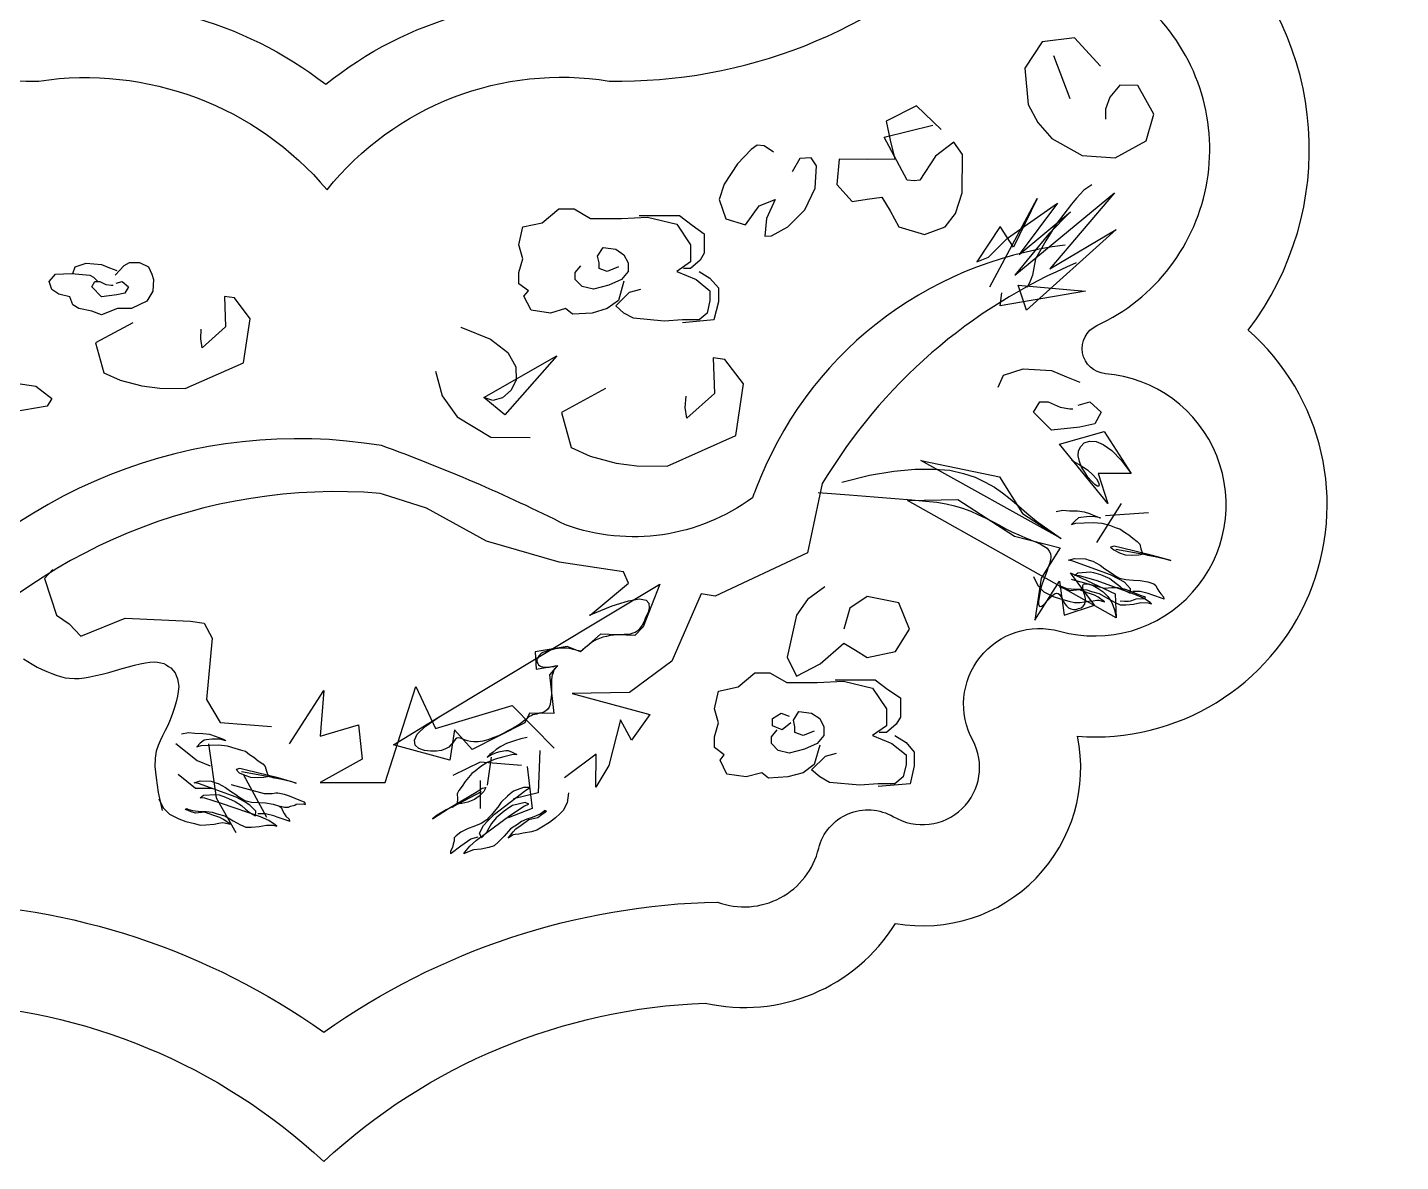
# Model space of a CAD drawing. Header units: metres. Extents: x 7906.1 to 7973.8, y 647.2 to 746.6.
# Drawn here: x 7932.62 to 7966.58, y 647.18 to 675.24 of the extents above; entities that cross this region are included whole.
import ezdxf

# ---------------------------------------------------------------- set-up
doc = ezdxf.new("R2010")
doc.units = ezdxf.units.M
for name, color, linetype in [('3', 3, 'Continuous'), ('4', 4, 'Continuous'), ('7', 7, 'Continuous')]:
    doc.layers.add(name, color=color, linetype=linetype)

msp = doc.modelspace()

# ---------------------------------------------------------------- linework, layer by layer
for points in [[(7947.37, 668.96), (7947.24, 668.48), (7946.96, 668.28), (7946.59, 668.17), (7946.1, 668.14), (7945.93, 668.28), (7945.56, 668.17), (7945.08, 668.24), (7944.9, 668.59), (7945.01, 668.72), (7944.77, 668.89), (7944.77, 669.17), (7944.87, 669.51), (7944.77, 669.86), (7944.87, 670.3), (7945.35, 670.4), (7945.76, 670.75), (7946.14, 670.75), (7946.55, 670.51), (7947.31, 670.51), (7947.96, 670.54), (7948.68, 670.37), (7949.02, 669.86), (7949.02, 669.44), (7948.68, 669.2), (7949.16, 669), (7949.5, 668.72), (7949.5, 668.48), (7949.43, 668.17), (7949.23, 668), (7948.82, 668), (7948.37, 667.97), (7947.61, 668.04), (7947.37, 668.17), (7947.17, 668.35), (7947.51, 668.69), (7947.79, 668.76)], [(7947.75, 670.58), (7948.75, 670.58), (7949.06, 670.34), (7949.36, 670.13), (7949.36, 669.86), (7949.36, 669.65), (7949.26, 669.48), (7949.02, 669.27), (7948.85, 669.27)], [(7947.24, 669.31), (7946.96, 669.2), (7946.76, 669.27), (7946.76, 669.41), (7946.72, 669.58), (7946.86, 669.79), (7947.17, 669.75), (7947.37, 669.61), (7947.48, 669.41), (7947.48, 669.2), (7947.31, 669), (7947, 668.86), (7946.62, 668.76), (7946.34, 668.83), (7946.17, 669), (7946.17, 669.17), (7946.31, 669.34)], [(7934.79, 669.11), (7935.01, 669.35), (7935.14, 669.42), (7935.39, 669.42), (7935.61, 669.31), (7935.7, 669.13), (7935.74, 669), (7935.72, 668.71), (7935.57, 668.46), (7935.19, 668.28), (7934.85, 668.28), (7934.45, 668.13), (7934.21, 668.22), (7933.89, 668.28), (7933.74, 668.37), (7933.67, 668.57), (7933.4, 668.64), (7933.22, 668.75), (7933.16, 668.95), (7933.31, 669.13), (7933.71, 669.15), (7934.16, 669.11), (7934.25, 669.06), (7934.36, 668.95)], [(7934.79, 669.11), (7935.01, 669.35), (7935.14, 669.42), (7935.39, 669.42), (7935.61, 669.31), (7935.7, 669.13), (7935.74, 669), (7935.72, 668.71), (7935.57, 668.46), (7935.19, 668.28), (7934.85, 668.28), (7934.45, 668.13), (7934.21, 668.22), (7933.89, 668.28), (7933.74, 668.37), (7933.67, 668.57), (7933.4, 668.64), (7933.22, 668.75), (7933.16, 668.95), (7933.31, 669.13), (7933.71, 669.15), (7934.16, 669.11), (7934.25, 669.06), (7934.36, 668.95)], [(7933.74, 669.15), (7933.8, 669.31), (7934.07, 669.4), (7934.45, 669.37), (7934.65, 669.29), (7934.83, 669.22)], [(7933.74, 669.15), (7933.8, 669.31), (7934.07, 669.4), (7934.45, 669.37), (7934.65, 669.29), (7934.83, 669.22)], [(7949.23, 669.2), (7949.5, 669.03), (7949.71, 668.79), (7949.71, 668.45), (7949.6, 668), (7948.82, 667.93)], [(7934.81, 668.91), (7934.96, 668.95), (7935.12, 668.82), (7935.03, 668.66), (7934.83, 668.62), (7934.45, 668.57), (7934.21, 668.82), (7934.29, 668.95), (7934.41, 668.95), (7934.56, 668.88), (7934.7, 668.86), (7934.74, 668.86)], [(7934.81, 668.91), (7934.96, 668.95), (7935.12, 668.82), (7935.03, 668.66), (7934.83, 668.62), (7934.45, 668.57), (7934.21, 668.82), (7934.29, 668.95), (7934.41, 668.95), (7934.56, 668.88), (7934.7, 668.86), (7934.74, 668.86)], [(7956.63, 666.34), (7956.76, 666.63), (7957.25, 666.79), (7957.95, 666.75), (7958.32, 666.59), (7958.65, 666.46)], [(7958.61, 665.89), (7958.9, 665.97), (7959.18, 665.72), (7959.02, 665.43), (7958.65, 665.35), (7957.95, 665.27), (7957.5, 665.72), (7957.66, 665.97), (7957.87, 665.97), (7958.16, 665.84), (7958.4, 665.8), (7958.48, 665.8)], [(7952.22, 657.48), (7952.08, 657), (7951.81, 656.8), (7951.43, 656.7), (7950.95, 656.66), (7950.78, 656.8), (7950.4, 656.7), (7949.92, 656.76), (7949.75, 657.11), (7949.85, 657.24), (7949.61, 657.42), (7949.61, 657.69), (7949.71, 658.03), (7949.61, 658.38), (7949.71, 658.82), (7950.2, 658.92), (7950.61, 659.27), (7950.98, 659.27), (7951.4, 659.03), (7952.15, 659.03), (7952.8, 659.06), (7953.52, 658.89), (7953.87, 658.38), (7953.87, 657.96), (7953.52, 657.72), (7954, 657.52), (7954.35, 657.24), (7954.35, 657), (7954.28, 656.7), (7954.07, 656.52), (7953.66, 656.52), (7953.21, 656.49), (7952.46, 656.56), (7952.22, 656.7), (7952.01, 656.87), (7952.36, 657.21), (7952.63, 657.28)], [(7952.6, 659.1), (7953.59, 659.1), (7953.9, 658.86), (7954.21, 658.65), (7954.21, 658.38), (7954.21, 658.17), (7954.11, 658), (7953.87, 657.79), (7953.69, 657.79)], [(7952.08, 657.83), (7951.81, 657.72), (7951.6, 657.79), (7951.6, 657.93), (7951.57, 658.1), (7951.7, 658.31), (7952.01, 658.27), (7952.22, 658.14), (7952.32, 657.93), (7952.32, 657.72), (7952.15, 657.52), (7951.84, 657.38), (7951.46, 657.28), (7951.19, 657.35), (7951.02, 657.52), (7951.02, 657.69), (7951.16, 657.86)], [(7951.5, 658.03), (7951.29, 657.86), (7951.05, 657.96), (7951.05, 658.14), (7951.26, 658.27), (7951.46, 658.2)], [(7954.07, 657.72), (7954.35, 657.55), (7954.55, 657.31), (7954.55, 656.97), (7954.45, 656.52), (7953.66, 656.46)]]:
    msp.add_lwpolyline(points)
at = {"layer": '3'}
for points in [[(7959.16, 674.28), (7958.52, 674.98), (7957.72, 674.88), (7957.29, 674.23), (7957.37, 673.33), (7957.61, 672.88), (7957.96, 672.49), (7958.71, 672.07), (7959.52, 672.01), (7960.29, 672.43), (7960.48, 673.09), (7960.08, 673.8), (7959.64, 673.81), (7959.39, 673.51), (7959.28, 673.21), (7959.28, 673.09), (7959.28, 672.97)], [(7958, 674.54), (7958.4, 673.48)], [(7955.22, 672.71), (7954.61, 673.3), (7953.86, 672.92), (7953.96, 672.45), (7954.07, 671.98), (7953.39, 671.97), (7952.7, 671.98), (7952.64, 671.35), (7953.02, 670.93), (7953.39, 670.99), (7953.75, 671.04), (7953.96, 670.7), (7954.17, 670.3), (7954.81, 670.11), (7955.32, 670.3), (7955.57, 670.63), (7955.74, 671.14), (7955.75, 672.09), (7955.53, 672.4), (7955.08, 672.05), (7954.69, 671.46), (7954.55, 671.44), (7954.38, 671.46), (7953.81, 672.52), (7955.01, 672.82)], [(7951.07, 672.15), (7950.84, 672.31), (7950.67, 672.32), (7950.52, 672.22), (7950.18, 671.86), (7949.85, 671.36), (7949.73, 670.98), (7949.89, 670.5), (7950.38, 670.35), (7950.72, 670.82), (7951.11, 670.98), (7950.9, 670.51), (7950.86, 670.07), (7951.02, 670.08), (7951.43, 670.3), (7951.85, 670.72), (7952.1, 671.26), (7952.14, 671.81), (7952, 672.01), (7951.72, 671.99), (7951.53, 671.66)], [(7956.42, 668.82), (7957.59, 671), (7957.01, 669.8), (7956.68, 670.31), (7956.1, 669.44), (7956.39, 669.55), (7956.86, 670.02), (7958.1, 670.89), (7957.15, 669.62), (7958.42, 670.67), (7957.88, 670.13), (7957.04, 669.11), (7959.51, 671.14), (7957.91, 669.26), (7959.55, 670.24), (7957.33, 668.24), (7957.12, 668.86), (7958.79, 668.71), (7956.68, 668.35), (7956.72, 668.67)], [(7958.95, 671.34), (7958.75, 671.21), (7958.75, 671.21), (7958.57, 671.01), (7958.44, 670.86), (7958.06, 670.37), (7957.81, 669.96), (7957.55, 669.51), (7957.51, 669.29), (7957.48, 669.11), (7957.42, 668.96), (7957.37, 668.85), (7957.34, 668.81)], [(7935.23, 667.93), (7934.3, 667.43), (7934.51, 666.69), (7934.91, 666.51), (7935.45, 666.37), (7935.89, 666.31), (7936.52, 666.3), (7937.96, 666.94), (7938.13, 668.03), (7937.74, 668.55), (7937.49, 668.58), (7937.52, 667.83), (7936.94, 667.31), (7936.91, 667.53), (7936.92, 667.77)], [(7943.34, 667.82), (7943.34, 667.82), (7944.07, 667.52), (7944.5, 667.19), (7944.7, 666.84), (7944.71, 666.52), (7944.58, 666.26), (7944.37, 666.07), (7944.13, 666.01), (7943.91, 666.08), (7945.71, 667.11), (7944.43, 665.65), (7943.91, 666.08)], [(7946.92, 666.3), (7945.83, 665.71), (7946.07, 664.84), (7946.54, 664.63), (7947.18, 664.46), (7947.69, 664.39), (7948.44, 664.38), (7950.14, 665.14), (7950.33, 666.42), (7949.87, 667.02), (7949.58, 667.06), (7949.61, 666.18), (7948.93, 665.57), (7948.89, 665.83), (7948.91, 666.11)], [(7942.71, 666.73), (7942.88, 666.12), (7943.25, 665.6), (7944.08, 665.1), (7945.05, 665.09)], [(7931.56, 666.55), (7932.83, 666.36), (7933.22, 666.06), (7933.11, 665.87), (7932.24, 665.72)], [(7958.44, 664.53), (7958.44, 664.53), (7958.66, 664.41), (7958.84, 664.29), (7958.97, 664.17), (7959.06, 664.07), (7959.11, 663.98), (7959.13, 663.92), (7959.12, 663.89), (7959.08, 663.89), (7959.02, 663.93), (7958.94, 664.01), (7958.85, 664.11), (7958.77, 664.23), (7958.69, 664.36), (7958.64, 664.5), (7958.61, 664.64), (7958.62, 664.76), (7958.67, 664.87), (7958.76, 664.96), (7958.89, 665), (7959.05, 664.99), (7959.23, 664.92), (7959.44, 664.77), (7959.67, 664.53), (7959.92, 664.2), (7959.1, 664.2), (7959.34, 663.46), (7958.15, 664.93), (7959.25, 665.24), (7959.92, 664.2)], [(7952.76, 663.99), (7952.76, 663.99), (7953.45, 664.16), (7954.05, 664.26), (7954.58, 664.31), (7955.04, 664.31), (7955.43, 664.28), (7955.77, 664.2), (7956.06, 664.11), (7956.31, 663.99), (7956.54, 663.86), (7956.74, 663.72), (7956.93, 663.57), (7957.13, 663.4), (7957.34, 663.22), (7957.58, 663.02), (7957.86, 662.82), (7958.19, 662.59), (7954.72, 664.52), (7956.66, 664.12), (7957.23, 663.21), (7958.19, 662.59)], [(7952.18, 663.73), (7952.18, 663.73), (7952.94, 663.67), (7953.56, 663.62), (7954.07, 663.58), (7954.49, 663.55), (7954.83, 663.52), (7955.11, 663.49), (7955.34, 663.45), (7955.55, 663.4), (7955.75, 663.34), (7955.95, 663.27), (7956.13, 663.19), (7956.31, 663.1), (7956.49, 663.01), (7956.66, 662.92), (7956.82, 662.83), (7956.98, 662.75), (7957.14, 662.68), (7957.29, 662.62), (7957.43, 662.56), (7957.55, 662.51), (7957.67, 662.46), (7957.76, 662.4), (7957.84, 662.35), (7957.89, 662.28), (7957.92, 662.22), (7957.93, 662.14), (7957.92, 662.06), (7957.9, 661.97), (7957.87, 661.88), (7957.83, 661.78), (7957.79, 661.67), (7957.75, 661.56), (7957.71, 661.45), (7957.68, 661.34), (7957.66, 661.23), (7957.64, 661.13), (7957.63, 661.04), (7957.63, 660.97), (7957.64, 660.93), (7957.67, 660.91), (7957.7, 660.92), (7957.75, 660.95), (7957.8, 661), (7957.85, 661.06), (7957.91, 661.12), (7957.97, 661.18), (7958.02, 661.22), (7958.07, 661.24), (7958.11, 661.23), (7958.15, 661.21), (7958.18, 661.16), (7958.21, 661.11), (7958.24, 661.04), (7958.28, 660.98), (7958.32, 660.93), (7958.37, 660.88), (7958.43, 660.85), (7958.49, 660.84), (7958.56, 660.84), (7958.62, 660.86), (7958.68, 660.88), (7958.73, 660.92), (7958.77, 660.97), (7958.78, 661.03), (7958.79, 661.1), (7958.77, 661.18), (7958.75, 661.25), (7958.73, 661.32), (7958.72, 661.38), (7958.72, 661.43), (7958.74, 661.46), (7958.79, 661.47), (7958.87, 661.46), (7958.98, 661.43), (7959.1, 661.36), (7959.23, 661.27), (7959.34, 661.16), (7959.44, 661.01), (7959.51, 660.83), (7959.55, 660.63), (7954.39, 663.53), (7955.63, 663.56), (7957.03, 662.65), (7958.16, 662.36), (7957.69, 661.61), (7957.54, 660.57), (7958.15, 661.54), (7958.26, 660.7), (7959.01, 660.94), (7958.42, 661.74), (7959.52, 661.22), (7959.55, 660.63)], [(7958.06, 663.26), (7958.23, 663.29), (7958.39, 663.28), (7958.59, 663.28), (7958.76, 663.25), (7958.89, 663.21), (7958.98, 663.17), (7959.07, 663.14), (7959.14, 663.1), (7959.16, 663.1), (7959.02, 663.13), (7958.9, 663.14), (7958.81, 663.13), (7958.67, 663.11), (7958.62, 663.1), (7958.53, 663.03), (7958.44, 662.94), (7958.44, 662.94), (7958.55, 662.97), (7958.76, 662.98), (7958.98, 662.99), (7959.19, 662.97), (7959.38, 662.92), (7959.55, 662.86), (7959.64, 662.83), (7959.75, 662.75), (7959.86, 662.68), (7959.96, 662.6), (7960.07, 662.52), (7960.13, 662.45), (7960.16, 662.34), (7960.2, 662.22), (7960.32, 662.18), (7960.51, 662.15), (7960.76, 662.09), (7960.9, 662.05), (7960.9, 662.05), (7960.45, 662.17), (7959.67, 662.36), (7959.5, 662.4), (7959.41, 662.38), (7959.49, 662.31), (7959.63, 662.24), (7959.77, 662.19), (7959.95, 662.18), (7960.11, 662.19), (7960.23, 662.21), (7960.34, 662.18), (7960.35, 662.17), (7960.32, 662.18), (7959.54, 662.32)], [(7959.67, 663.46), (7959.06, 662.49)], [(7959.28, 663.16), (7960.35, 663.24)], [(7957.5, 661.65), (7957.61, 661.43), (7957.76, 661.27), (7957.86, 661.22), (7957.99, 661.16), (7958.17, 661.1), (7958.38, 661.04), (7958.52, 661.01), (7958.66, 661.01), (7958.87, 661.04), (7958.98, 661.05), (7959.07, 661.07), (7959.12, 661.07), (7959.26, 661.03), (7959.26, 661.03), (7959.1, 661.14), (7959.01, 661.19), (7958.86, 661.24), (7958.64, 661.32), (7958.64, 661.32), (7958.41, 661.3), (7958.3, 661.34), (7958.18, 661.38), (7958.15, 661.39), (7958.19, 661.41), (7958.22, 661.4), (7958.33, 661.36), (7958.54, 661.34), (7958.68, 661.34), (7958.82, 661.32), (7958.94, 661.28), (7959.13, 661.23), (7959.34, 661.11), (7959.52, 661.01), (7959.65, 660.95), (7959.79, 660.95), (7959.98, 660.97), (7960.16, 661.01), (7960.33, 661), (7960.42, 660.98), (7960.39, 661.01), (7960.22, 661.12), (7960.01, 661.21), (7959.05, 661.55), (7958.64, 661.67), (7958.52, 661.68), (7958.6, 661.74), (7958.91, 661.77), (7958.99, 661.75), (7959.16, 661.7), (7959.39, 661.6), (7959.54, 661.49), (7959.64, 661.41), (7959.73, 661.32), (7959.89, 661.24), (7959.9, 661.35), (7959.75, 661.51), (7959.61, 661.59), (7959.41, 661.69), (7958.48, 662.03), (7958.37, 662.06), (7958.52, 662.1), (7958.79, 662.09), (7958.88, 662.06), (7958.97, 662.03), (7959.15, 661.93), (7959.27, 661.84), (7959.4, 661.76), (7959.48, 661.7), (7959.56, 661.65), (7959.63, 661.61), (7959.79, 661.58), (7959.98, 661.56), (7960.14, 661.55), (7960.33, 661.52), (7960.48, 661.47), (7960.53, 661.43), (7960.56, 661.36), (7960.6, 661.29), (7960.65, 661.22), (7960.72, 661.15), (7960.73, 661.09), (7960.72, 661.1), (7960.43, 661.2), (7960.34, 661.23), (7960.14, 661.28), (7959.96, 661.28)], [(7933.25, 661.83), (7933.04, 661.6), (7933.34, 660.7), (7933.65, 660.48), (7933.94, 660.18), (7935.04, 660.62), (7936.65, 660.55), (7936.99, 660.5), (7937.19, 660.13), (7937.05, 658.61), (7937.39, 658.04), (7938.66, 657.94)], [(7959.65, 661.05), (7959.75, 661.04), (7959.85, 661.04), (7959.91, 661.05), (7960, 661.08), (7960.04, 661.1), (7960.21, 661.11), (7960.26, 661.1), (7960.27, 661.13), (7960.25, 661.15), (7960.15, 661.18), (7959.87, 661.3), (7959.75, 661.34), (7959.58, 661.37), (7959.53, 661.37), (7959.44, 661.37), (7959.26, 661.36), (7958.47, 661.57), (7958.44, 661.58)], [(7946.52, 660.7), (7946.52, 660.7), (7947.08, 660.93), (7947.49, 661.05), (7947.76, 661.1), (7947.92, 661.07), (7947.99, 660.99), (7948, 660.88), (7947.97, 660.76), (7947.91, 660.64), (7947.87, 660.54), (7947.82, 660.45), (7947.78, 660.39), (7947.74, 660.34), (7947.7, 660.3), (7947.65, 660.27), (7947.59, 660.25), (7947.53, 660.23), (7947.46, 660.22), (7947.38, 660.22), (7947.3, 660.21), (7947.21, 660.21), (7947.12, 660.2), (7947.03, 660.19), (7946.94, 660.17), (7946.85, 660.15), (7946.77, 660.12), (7946.69, 660.09), (7946.62, 660.05), (7946.56, 660.01), (7946.51, 659.97), (7946.46, 659.93), (7946.41, 659.89), (7946.38, 659.86), (7946.35, 659.84), (7946.33, 659.82), (7946.31, 659.81), (7946.3, 659.8), (7946.29, 659.8), (7946.28, 659.8), (7946.26, 659.81), (7946.24, 659.81), (7946.22, 659.82), (7946.19, 659.83), (7946.16, 659.84), (7946.12, 659.85), (7946.07, 659.86), (7946.02, 659.87), (7945.96, 659.88), (7945.9, 659.88), (7945.82, 659.88), (7945.75, 659.87), (7945.67, 659.86), (7945.59, 659.84), (7945.51, 659.82), (7945.44, 659.8), (7945.37, 659.77), (7945.32, 659.74), (7945.28, 659.7), (7945.25, 659.66), (7945.23, 659.62), (7945.22, 659.58), (7945.22, 659.54), (7945.24, 659.5), (7945.26, 659.47), (7945.29, 659.44), (7945.33, 659.43), (7945.37, 659.42), (7945.42, 659.41), (7945.47, 659.41), (7945.52, 659.41), (7945.56, 659.42), (7945.61, 659.43), (7945.64, 659.43), (7945.67, 659.44), (7945.69, 659.44), (7945.71, 659.44), (7945.72, 659.44), (7945.72, 659.44), (7945.72, 659.43), (7945.71, 659.42), (7945.7, 659.41), (7945.68, 659.39), (7945.67, 659.37), (7945.65, 659.35), (7945.63, 659.31), (7945.62, 659.27), (7945.6, 659.23), (7945.59, 659.17), (7945.58, 659.1), (7945.58, 659.02), (7945.58, 658.93), (7945.58, 658.84), (7945.58, 658.75), (7945.57, 658.66), (7945.56, 658.57), (7945.55, 658.49), (7945.52, 658.42), (7945.49, 658.37), (7945.44, 658.33), (7945.39, 658.3), (7945.34, 658.28), (7945.28, 658.27), (7945.22, 658.25), (7945.17, 658.24), (7945.12, 658.23), (7945.08, 658.21), (7945.04, 658.19), (7945.01, 658.17), (7944.97, 658.13), (7944.92, 658.1), (7944.87, 658.06), (7944.81, 658.01), (7944.73, 657.96), (7944.63, 657.9), (7944.52, 657.84), (7944.39, 657.77), (7944.27, 657.71), (7944.13, 657.66), (7944.01, 657.61), (7943.88, 657.58), (7943.77, 657.56), (7943.66, 657.56), (7943.58, 657.57), (7943.5, 657.59), (7943.43, 657.61), (7943.37, 657.64), (7943.32, 657.65), (7943.28, 657.66), (7943.24, 657.65), (7943.21, 657.63), (7943.17, 657.59), (7943.14, 657.54), (7943.09, 657.49), (7943.04, 657.43), (7942.96, 657.39), (7942.86, 657.35), (7942.74, 657.33), (7942.59, 657.33), (7942.44, 657.35), (7942.3, 657.4), (7942.21, 657.48), (7942.19, 657.6), (7942.26, 657.75), (7942.46, 657.94), (7942.8, 658.18), (7948.26, 661.46), (7947.85, 660.41), (7947.64, 660.19), (7946.79, 660.23), (7946.3, 659.79), (7946.3, 659.79), (7945.97, 659.92), (7945.18, 659.79), (7945.2, 659.36), (7945.73, 659.45), (7945.73, 659.45), (7945.53, 659.22), (7945.64, 658.26), (7945.04, 658.27), (7944.92, 658.03), (7943.62, 657.37), (7943.18, 657.86), (7943.07, 657.11), (7941.67, 657.49), (7942.8, 658.18)], [(7952.34, 661.4), (7951.91, 661.08), (7951.64, 660.7), (7951.41, 659.66), (7951.64, 659.19), (7952.23, 659.49), (7952.81, 660), (7953.1, 659.83), (7953.39, 659.65), (7954.09, 659.8), (7954.44, 660.35), (7954.17, 661), (7953.39, 661.16), (7952.96, 660.87), (7952.81, 660.35)], [(7932.52, 659.62), (7932.63, 659.55), (7932.74, 659.48), (7932.86, 659.41), (7932.98, 659.35), (7933.1, 659.3), (7933.22, 659.25), (7933.33, 659.21), (7933.44, 659.18), (7933.55, 659.15), (7933.66, 659.14), (7933.78, 659.13), (7933.9, 659.13), (7934.03, 659.15), (7934.16, 659.17), (7934.31, 659.2), (7934.47, 659.24), (7934.63, 659.28), (7934.8, 659.33), (7934.96, 659.38), (7935.12, 659.42), (7935.27, 659.46), (7935.41, 659.49), (7935.54, 659.52), (7935.65, 659.53), (7935.75, 659.54), (7935.84, 659.53), (7935.92, 659.52), (7935.99, 659.5), (7936.05, 659.47), (7936.11, 659.43), (7936.17, 659.39), (7936.22, 659.33), (7936.27, 659.27), (7936.3, 659.2), (7936.33, 659.12), (7936.35, 659.03), (7936.36, 658.93), (7936.35, 658.81), (7936.33, 658.69), (7936.3, 658.55), (7936.26, 658.41), (7936.21, 658.26), (7936.15, 658.11), (7936.09, 657.97), (7936.03, 657.84), (7935.96, 657.71), (7935.9, 657.59), (7935.85, 657.47), (7935.8, 657.33), (7935.78, 657.16), (7935.77, 656.95), (7935.8, 656.67), (7935.85, 656.31), (7935.95, 655.86)], [(7939.1, 657.51), (7939.95, 658.83), (7939.86, 657.7), (7940.81, 657.98), (7940.9, 657.13), (7939.86, 656.56), (7941.47, 656.56), (7942.23, 658.93), (7942.71, 657.89), (7944.61, 658.46), (7945.65, 657.41)], [(7936.29, 657.52), (7936.82, 657.1), (7937.14, 656.97)], [(7936.43, 657.76), (7936.6, 657.79), (7936.76, 657.78), (7936.96, 657.77), (7937.12, 657.75), (7937.26, 657.7), (7937.35, 657.67), (7937.44, 657.64), (7937.51, 657.6), (7937.53, 657.59), (7937.38, 657.63), (7937.27, 657.63), (7937.18, 657.63), (7937.04, 657.61), (7936.99, 657.6), (7936.89, 657.53), (7936.81, 657.44), (7936.81, 657.44), (7936.92, 657.47), (7937.13, 657.48), (7937.35, 657.49), (7937.56, 657.46), (7937.75, 657.41), (7937.91, 657.36), (7938.01, 657.33), (7938.11, 657.25), (7938.22, 657.18), (7938.33, 657.09), (7938.44, 657.02), (7938.5, 656.95), (7938.53, 656.84), (7938.57, 656.72), (7938.69, 656.68), (7938.88, 656.65), (7939.13, 656.59), (7939.27, 656.54), (7939.27, 656.54), (7938.82, 656.67), (7938.04, 656.86), (7937.87, 656.9), (7937.78, 656.88), (7937.86, 656.8), (7938, 656.74), (7938.14, 656.69), (7938.32, 656.68), (7938.47, 656.69), (7938.6, 656.71), (7938.71, 656.67), (7938.72, 656.67), (7938.69, 656.68), (7937.91, 656.82)], [(7937.1, 657.51), (7937.29, 656.18), (7937.77, 655.32)], [(7944.98, 657.67), (7944.82, 657.64), (7944.67, 657.59), (7944.47, 657.52), (7944.33, 657.45), (7944.21, 657.37), (7944.14, 657.31), (7944.06, 657.25), (7944, 657.19), (7943.99, 657.18), (7944.12, 657.26), (7944.22, 657.3), (7944.31, 657.32), (7944.45, 657.35), (7944.51, 657.35), (7944.61, 657.31), (7944.72, 657.25), (7944.72, 657.25), (7944.6, 657.24), (7944.4, 657.19), (7944.19, 657.13), (7943.99, 657.05), (7943.83, 656.95), (7943.69, 656.84), (7943.61, 656.78), (7943.53, 656.68), (7943.45, 656.58), (7943.37, 656.47), (7943.29, 656.36), (7943.25, 656.28), (7943.26, 656.16), (7943.25, 656.04), (7943.15, 655.96), (7942.98, 655.88), (7942.75, 655.75), (7942.64, 655.66), (7942.64, 655.66), (7943.03, 655.91), (7943.72, 656.32), (7943.87, 656.42), (7943.96, 656.43), (7943.91, 656.33), (7943.79, 656.22), (7943.68, 656.14), (7943.51, 656.07), (7943.36, 656.04), (7943.23, 656.02), (7943.14, 655.95), (7943.13, 655.94), (7943.15, 655.96), (7943.85, 656.33)], [(7944.09, 657.18), (7943.99, 656.49)], [(7945.29, 657.35), (7945.25, 656.3), (7944.64, 656.15)], [(7944.84, 656.98), (7943.82, 657.06), (7943.14, 656.73)], [(7944.98, 656.95), (7945.1, 655.91), (7944.51, 655.68)], [(7935.87, 656.15), (7935.98, 655.93), (7936.13, 655.77), (7936.23, 655.72), (7936.36, 655.66), (7936.54, 655.59), (7936.75, 655.54), (7936.89, 655.5), (7937.03, 655.51), (7937.24, 655.53), (7937.35, 655.55), (7937.44, 655.57), (7937.49, 655.56), (7937.63, 655.53), (7937.63, 655.53), (7937.47, 655.64), (7937.38, 655.69), (7937.23, 655.74), (7937, 655.82), (7937, 655.82), (7936.78, 655.8), (7936.67, 655.83), (7936.55, 655.88), (7936.52, 655.89), (7936.56, 655.91), (7936.59, 655.9), (7936.7, 655.86), (7936.91, 655.84), (7937.04, 655.84), (7937.19, 655.82), (7937.31, 655.78), (7937.5, 655.73), (7937.71, 655.61), (7937.89, 655.51), (7938.02, 655.45), (7938.16, 655.45), (7938.35, 655.47), (7938.53, 655.5), (7938.7, 655.5), (7938.79, 655.48), (7938.75, 655.51), (7938.59, 655.62), (7938.38, 655.71), (7937.42, 656.04), (7937.01, 656.17), (7936.89, 656.18), (7936.97, 656.24), (7937.28, 656.26), (7937.36, 656.25), (7937.52, 656.19), (7937.76, 656.09), (7937.91, 655.99), (7938.01, 655.9), (7938.1, 655.82), (7938.26, 655.73), (7938.27, 655.85), (7938.12, 656), (7937.98, 656.09), (7937.78, 656.19), (7936.85, 656.53), (7936.74, 656.55), (7936.89, 656.6), (7937.16, 656.59), (7937.25, 656.56), (7937.34, 656.53), (7937.52, 656.43), (7937.64, 656.34), (7937.77, 656.26), (7937.85, 656.2), (7937.93, 656.15), (7938, 656.11), (7938.16, 656.07), (7938.35, 656.06), (7938.51, 656.05), (7938.7, 656.02), (7938.85, 655.97), (7938.9, 655.93), (7938.93, 655.86), (7938.97, 655.79), (7939.01, 655.72), (7939.09, 655.65), (7939.1, 655.59), (7939.09, 655.6), (7938.8, 655.7), (7938.71, 655.73), (7938.51, 655.78), (7938.32, 655.78)], [(7936.35, 656.76), (7936.78, 656.42), (7937.2, 656.42)], [(7938.88, 655.97), (7938.98, 655.95), (7939.08, 655.95), (7939.13, 655.97), (7939.23, 656), (7939.27, 656.02), (7939.44, 656.03), (7939.49, 656.01), (7939.5, 656.04), (7939.47, 656.07), (7939.38, 656.1), (7939.1, 656.22), (7938.98, 656.26), (7938.81, 656.29), (7938.76, 656.29), (7938.67, 656.28), (7938.48, 656.28), (7937.69, 656.49), (7937.66, 656.5)], [(7937.96, 656.75), (7938.53, 655.7)], [(7943.82, 656.61), (7943.82, 655.91)], [(7946, 656.3), (7945.97, 656.05), (7945.87, 655.86), (7945.79, 655.78), (7945.68, 655.68), (7945.53, 655.57), (7945.34, 655.45), (7945.22, 655.38), (7945.09, 655.34), (7944.88, 655.3), (7944.77, 655.28), (7944.68, 655.27), (7944.63, 655.26), (7944.51, 655.18), (7944.51, 655.18), (7944.63, 655.34), (7944.7, 655.41), (7944.83, 655.5), (7945.02, 655.64), (7945.02, 655.64), (7945.24, 655.69), (7945.33, 655.76), (7945.43, 655.83), (7945.46, 655.85), (7945.41, 655.86), (7945.39, 655.84), (7945.3, 655.77), (7945.1, 655.69), (7944.97, 655.65), (7944.84, 655.59), (7944.74, 655.52), (7944.57, 655.41), (7944.41, 655.23), (7944.26, 655.08), (7944.16, 654.99), (7944.03, 654.95), (7943.84, 654.91), (7943.65, 654.89), (7943.5, 654.83), (7943.41, 654.79), (7943.44, 654.83), (7943.56, 654.98), (7943.73, 655.13), (7944.55, 655.74), (7944.91, 655.98), (7945.02, 656.02), (7944.93, 656.06), (7944.62, 655.99), (7944.55, 655.95), (7944.41, 655.85), (7944.21, 655.68), (7944.1, 655.54), (7944.03, 655.43), (7943.97, 655.32), (7943.85, 655.19), (7943.8, 655.3), (7943.9, 655.49), (7944.01, 655.61), (7944.17, 655.77), (7944.95, 656.37), (7945.05, 656.43), (7944.89, 656.43), (7944.64, 656.34), (7944.56, 656.28), (7944.49, 656.22), (7944.34, 656.07), (7944.25, 655.95), (7944.16, 655.84), (7944.1, 655.76), (7944.03, 655.69), (7943.98, 655.63), (7943.84, 655.54), (7943.66, 655.47), (7943.52, 655.42), (7943.34, 655.33), (7943.22, 655.24), (7943.17, 655.19), (7943.17, 655.11), (7943.15, 655.03), (7943.13, 654.95), (7943.08, 654.86), (7943.08, 654.8), (7943.1, 654.81), (7943.34, 654.99), (7943.42, 655.05), (7943.59, 655.16), (7943.77, 655.21)]]:
    msp.add_lwpolyline(points, dxfattribs=at)
for points in [[(7958.29, 669.85, 0.28), (7950.63, 663.8, 0.01), (7950.55, 663.6, -0.25), (7945.93, 662.93, 0.03), (7941.38, 664.89, 0.28), (7929.29, 660.06, -0.51), (7926.05, 661.81, -0.24), (7927.34, 662.95, 0.43), (7927.63, 665.34)], [(7958.56, 669.41, 0.16), (7952.28, 663.95), (7951.91, 662.24), (7949.63, 661.17), (7949.28, 661.22), (7948.56, 659.56), (7947.51, 658.78), (7946.09, 658.76), (7948.01, 658.24), (7947.56, 657.6), (7947.29, 658.11), (7947, 656.98), (7946.68, 656.44), (7946.69, 657.26), (7945.9, 656.67)], [(7946.54, 660.7), (7947.49, 661.49), (7947.36, 661.77), (7945.77, 662.01), (7943.97, 662.53), (7942.49, 663.34), (7941.4, 663.69), (7941.34, 663.71, 0.24), (7930, 659.03, -0.61), (7925.07, 661.79, -0.31), (7926.84, 663.54, 0.47), (7926.75, 665.29)]]:
    msp.add_lwpolyline(points, format="xyb", dxfattribs=at)
at = {"layer": '4'}
for points in [[(7926.95, 702.45, 0.39), (7917.97, 699.37, 0.19), (7914.74, 691.58), (7915.75, 688.04, 0.72), (7916.92, 679.81, 0.67), (7923.94, 677.45, 0.2), (7932.9, 673.91, -0.26), (7940.03, 671.22, -0.27), (7947.01, 673.91, 0.2), (7955.97, 677.45, 0.67), (7962.99, 679.81, 0.72), (7964.16, 688.04), (7965.17, 691.58, 0.19), (7961.94, 699.37, 0.38), (7953.02, 702.47)], [(7917.81, 677.49, 0.38), (7917.1, 667.75, 0.72), (7921.32, 657.7, 0.53), (7925.82, 653.07, 0.32), (7930.53, 651.1, -0.18), (7939.95, 647.18, -0.18), (7949.38, 651.1, 0.32), (7954.09, 653.07, 0.53), (7958.59, 657.7, 0.72), (7962.81, 667.75, 0.38), (7962.1, 677.49, 0.38)]]:
    msp.add_lwpolyline(points, format="xyb", dxfattribs=at)
at = {"layer": '7'}
for points in [[(7926.38, 700.65, 0.41), (7919.5, 698.25, 0.19), (7916.62, 691.83, -0.01), (7918.08, 686.6, 0.98), (7917.26, 681.65, -0.35), (7918.79, 679.92, 0.67), (7922.52, 678.67, -0.43), (7925.24, 678.8, 0.2), (7932.76, 675.78, -0.2), (7940, 673.83, -0.21), (7947.16, 675.78, 0.2), (7954.67, 678.8, -0.43), (7957.39, 678.67, 0.67), (7961.12, 679.92, -0.35), (7962.65, 681.65, 0.98), (7961.83, 686.6, -0.01), (7963.29, 691.83, 0.19), (7960.42, 698.25, 0.42), (7953.35, 700.56, 0.4)], [(7919.54, 675.7, 0.53), (7920.84, 667.86, -0.77), (7920.63, 666.67, 1.1), (7921.77, 660.3, -0.66), (7923.91, 657.6, 0.76), (7925.87, 655.71, -0.5), (7927.72, 654.93, 0.45), (7930.22, 653.6, -0.15), (7939.95, 650.38, -0.15), (7949.69, 653.6, 0.45), (7952.19, 654.93, -0.5), (7954.04, 655.71, 0.76), (7956, 657.6, -0.66), (7958.15, 660.3, 1.1), (7959.28, 666.67, -0.77), (7959.07, 667.86, 0.53), (7960.37, 675.7, 0.53)]]:
    msp.add_lwpolyline(points, format="xyb", dxfattribs=at)

doc.saveas('drawing.dxf')
